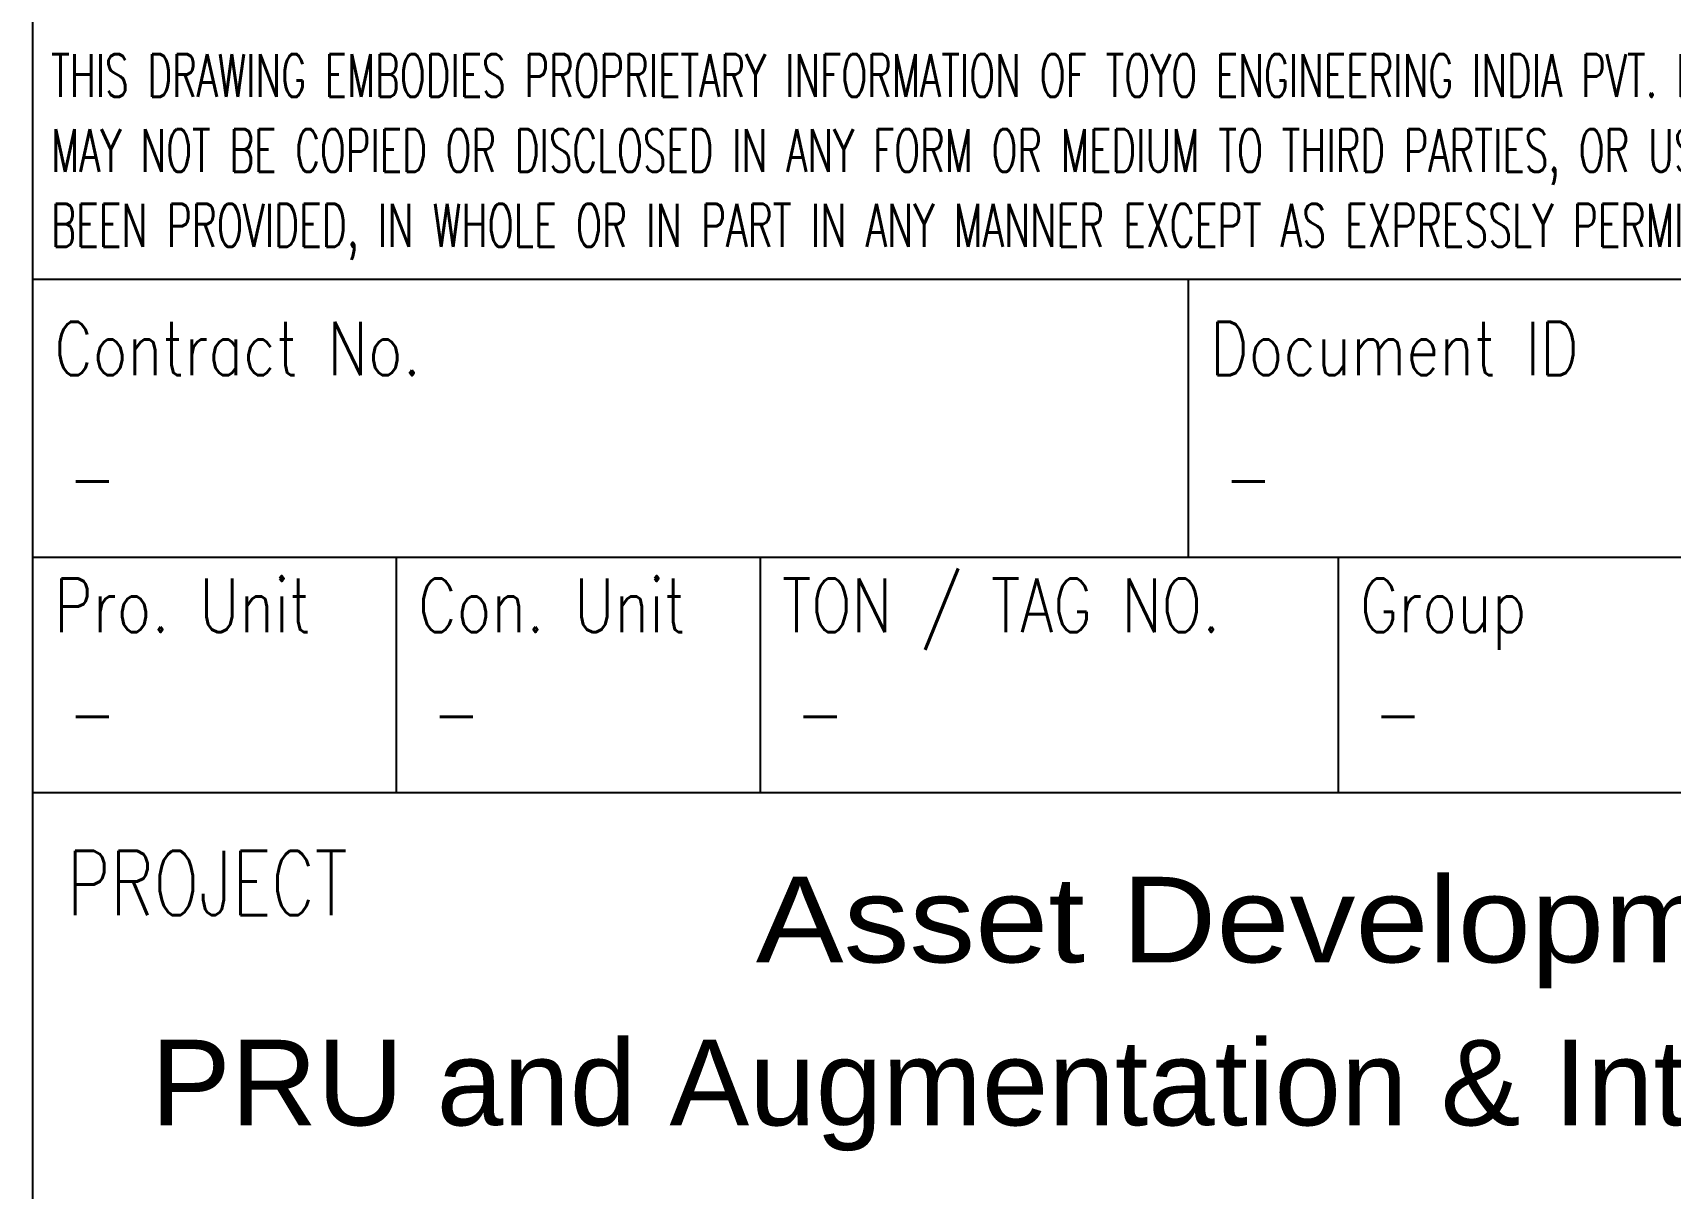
# Model space of a CAD drawing. Header units: inches. Extents: x 0 to 4002, y 0 to 2847.
# Drawn here: x 3251.6 to 3624.5, y 470.5 to 733.7 of the extents above; entities that cross this region are included whole.
import ezdxf
from ezdxf.enums import TextEntityAlignment as Align

# ---------------------------------------------------------------- set-up
doc = ezdxf.new("R2010")
doc.units = ezdxf.units.IN
doc.header["$MEASUREMENT"] = 0
doc.styles.add('ROMANS', font='romans.shx', dxfattribs={"width": 0.85})
doc.styles.add('TOYO ENGG PVT LTD', font='arial.ttf')

# ---------------------------------------------------------------- blocks, each defined once
blk = doc.blocks.new('Temp11')
at = {"linetype": 'Continuous'}
blk.add_line((82590.7, 619.1), (82590.7, 71694.2), dxfattribs=at)
for p, q in [((82590.7, 17211.6), (101040.5, 17211.6)), ((89277.2, 15601.8), (89277.2, 17211.6)), ((82590.7, 15601.8), (101040.5, 15601.8)), ((84695.7, 14239.8), (84695.7, 15601.8)), ((86800.8, 14239.8), (86800.8, 15601.8)), ((90144, 14239.8), (90144, 15601.8)), ((82590.7, 14239.8), (101040.5, 14239.8))]:
    blk.add_line(p, q)
at = {"color": 10, "style": 'ROMANS'}
for s, width, p in [('THIS DRAWING EMBODIES PROPRIETARY INFORMATION OF TOYO ENGINEERING INDIA PVT. LTD. THIS DRAWING OR THE MATERIAL DESCRIBED THEREON', 0.64, (82696.9, 18265.5)), ('MAY NOT BE COPIED OR DISCLOSED IN ANY FORM OR MEDIUM TO THIRD PARTIES, OR USED FOR OTHER THAN THE PURPOSE FOR WHICH IT HAS', 0.64, (82696.9, 17832.1)), ('BEEN PROVIDED, IN WHOLE OR IN PART IN ANY MANNER EXCEPT AS EXPRESSLY PERMITTED BY TOYO ENGINEERING INDIA PVT. LTD.', 0.65, (82696.9, 17398.7))]:
    blk.add_text(s, height=247.6484, dxfattribs=dict(at, width=width)).set_placement(p)
at = {"style": 'ROMANS', "width": 0.8}
for s, p in [('Contract No.', (82714.6, 16654.4)), ('Document ID', (89401.1, 16654.4)), ('TON / TAG NO.', (86924.6, 15168.5)), ('Pro. Unit', (82714.6, 15168.5)), ('Con. Unit', (84819.6, 15168.5)), ('Group', (90267.8, 15168.5))]:
    blk.add_text(s, height=309.56, dxfattribs=at).set_placement(p)
at = {"color": 1, "style": 'ROMANS'}
for s, height, width, p in [('-', 309.6, 0.8, (82797.8, 15906.4)), ('-', 309.6, 0.8, (89484.3, 15906.4)), ('-', 309.6, 0.8, (82797.8, 14544.4)), ('-', 309.6, 0.8, (84902.8, 14544.4)), ('-', 309.6, 0.8, (87007.8, 14544.4)), ('-', 309.6, 0.8, (90351.1, 14544.4)), ('PROJECT', 371.47, 0.75, (82788.7, 13530.3))]:
    blk.add_text(s, height=height, dxfattribs=dict(at, width=width)).set_placement(p)
at = {"color": 7, "style": 'TOYO ENGG PVT LTD', "width": 1.1}
blk.add_text('Asset Development Plan 1 (ADP-1)', height=495.297, dxfattribs=at).set_placement((92737.6, 13256.8), align=Align.CENTER)
at = {"color": 7, "style": 'TOYO ENGG PVT LTD'}
blk.add_text('PRU and Augmentation & Integration of offsites & utilities', height=495.297, dxfattribs=at).set_placement((92023.4, 12313.7), align=Align.CENTER)

msp = doc.modelspace()

# ---------------------------------------------------------------- block references
at = {"xscale": 0.03937007874015748, "yscale": 0.03937007874015748, "zscale": 0.03937007874015748}
msp.add_blockref('Temp11', (0, 0), dxfattribs=at)

doc.saveas('drawing.dxf')
